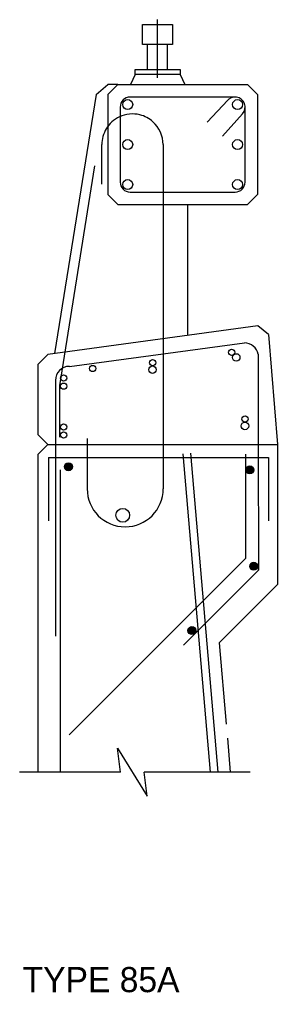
# Model space of a CAD drawing. Extents: x 25748.5 to 25802.9, y -3094.4 to -3056.4.
# Drawn here: x 25775.64 to 25777.79, y -3094.36 to -3086.25 of the extents above; entities that cross this region are included whole.
import ezdxf

# ---------------------------------------------------------------- set-up
doc = ezdxf.new("R2010")
doc.units = 0
for name, color, linetype in [('212 Leaders and Dim Lines', 7, 'Continuous'), ('213 Rebar', 7, 'Continuous'), ('222 Structural Steel', 7, 'Continuous'), ('border_NO-PLOT', 7, 'Continuous'), ('str_Concrete-A', 7, 'Continuous'), ('str_Reinforcement-B', 7, 'Continuous'), ('str_Reinforcement-C', 7, 'Continuous'), ('str_Reinforcement-E', 7, 'Continuous'), ('str_Reinforcement-F', 7, 'Continuous'), ('str_Reinforcement-I', 7, 'Continuous'), ('str_Reinforcement-J', 7, 'Continuous'), ('str_Reinforcement-M', 7, 'Continuous'), ('str_Reinforcement-N', 7, 'Continuous'), ('str_Reinforcement-O', 7, 'Continuous')]:
    doc.layers.add(name, color=color, linetype=linetype)

msp = doc.modelspace()

# ---------------------------------------------------------------- linework, layer by layer
at = {"layer": '212 Leaders and Dim Lines'}
msp.add_line((25776.7905, -3086.7341), (25776.7905, -3086.2471), dxfattribs=at)
at = {"layer": '213 Rebar'}
for p, q in [((25777.523, -3089.8714), (25777.523, -3090.7402)), ((25777.523, -3090.7402), (25776.0539, -3092.2094))]:
    msp.add_line(p, q, dxfattribs=at)
at = {"layer": '222 Structural Steel'}
for p, q in [((25776.7072, -3086.6647), (25776.7072, -3086.4564)), ((25776.8739, -3086.6647), (25776.8739, -3086.4564))]:
    msp.add_line(p, q, dxfattribs=at)
for points in [[(25776.6655, -3086.2897), (25776.9155, -3086.2897), (25776.9155, -3086.4564), (25776.6655, -3086.4564)], [(25776.603, -3086.6647), (25776.978, -3086.6647), (25776.978, -3086.7064), (25776.603, -3086.7064)]]:
    msp.add_lwpolyline(points, close=True, dxfattribs=at)
at = {"layer": 'str_Concrete-A'}
for p, q in [((25776.603, -3086.7064), (25776.5637, -3086.7897)), ((25776.978, -3086.7064), (25777.0174, -3086.7897)), ((25776.2774, -3086.8719), (25776.3744, -3086.7897)), ((25776.4577, -3086.7897), (25776.3744, -3086.7897)), ((25776.4577, -3086.7897), (25776.3744, -3086.8731)), ((25776.4577, -3086.7897), (25777.5411, -3086.7897)), ((25777.5411, -3086.7897), (25777.6244, -3086.8731)), ((25776.2774, -3086.8719), (25775.9318, -3089.0315)), ((25776.3744, -3086.8731), (25776.3744, -3087.7064)), ((25777.6244, -3086.8731), (25777.6244, -3087.7064)), ((25776.3744, -3087.7064), (25776.4577, -3087.7897)), ((25777.6244, -3087.7064), (25777.5411, -3087.7897)), ((25776.4577, -3087.7897), (25777.0411, -3087.7897)), ((25777.0411, -3087.7897), (25777.5411, -3087.7897)), ((25777.0411, -3087.7897), (25777.0411, -3088.8804)), ((25777.6261, -3088.8004), (25775.8744, -3089.0397)), ((25777.7156, -3088.8722), (25777.6261, -3088.8004)), ((25777.7156, -3088.8722), (25777.7911, -3089.7897)), ((25775.7911, -3089.1231), (25775.8744, -3089.0397)), ((25775.7911, -3089.1231), (25775.7911, -3089.7064)), ((25775.7911, -3089.7064), (25775.8744, -3089.7897)), ((25775.7911, -3089.8731), (25775.8744, -3089.7897)), ((25775.8709, -3089.7897), (25777.7911, -3089.7897)), ((25777.7911, -3089.7897), (25777.7911, -3090.9564)), ((25775.7911, -3089.8731), (25775.7911, -3092.5213)), ((25777.7911, -3090.9564), (25777.3043, -3091.4432)), ((25777.3043, -3091.4432), (25777.3624, -3092.1203)), ((25777.3724, -3092.2376), (25777.3968, -3092.5213)), ((25776.4797, -3092.5213), (25775.6381, -3092.5213)), ((25777.5618, -3092.5213), (25776.6797, -3092.5213))]:
    msp.add_line(p, q, dxfattribs=at)
msp.add_lwpolyline([(25776.4797, -3092.5213), (25776.4547, -3092.3213), (25776.7047, -3092.7213), (25776.6797, -3092.5213)], dxfattribs=at)
at = {"layer": 'str_Reinforcement-B'}
for p, q in [((25777.4369, -3086.8939), (25776.5619, -3086.8939)), ((25777.3762, -3086.9202), (25777.2046, -3087.1028)), ((25776.4786, -3086.9772), (25776.4786, -3087.6022)), ((25777.5202, -3087.6022), (25777.5202, -3086.9772)), ((25777.4988, -3087.0331), (25777.3313, -3087.2186)), ((25776.5619, -3087.6856), (25777.4369, -3087.6856))]:
    msp.add_line(p, q, dxfattribs=at)
for centre, start, end in [((25776.5619, -3086.9772), 90, 180), ((25777.4369, -3086.9772), 317.78265, 144.96367), ((25776.5619, -3087.6022), 180, 270), ((25777.4369, -3087.6022), 270, 0)]:
    msp.add_arc(centre, 0.0833, start, end, dxfattribs=at)
at = {"layer": 'str_Reinforcement-C'}
msp.add_line((25776.836, -3087.2897), (25776.836, -3089.0868), dxfattribs=at)
for centre, radius in [((25776.0471, -3089.975), 0.0334), ((25776.0471, -3089.975), 0.0317), ((25776.0471, -3089.975), 0.03), ((25776.0471, -3089.975), 0.0283), ((25776.0471, -3089.975), 0.0267), ((25776.0471, -3089.975), 0.025), ((25776.0471, -3089.975), 0.0233), ((25776.0471, -3089.975), 0.0217), ((25776.0471, -3089.975), 0.02), ((25776.0471, -3089.975), 0.0183), ((25776.0471, -3089.975), 0.0167), ((25776.0471, -3089.975), 0.015), ((25776.0471, -3089.975), 0.0133), ((25776.0471, -3089.975), 0.0117), ((25776.0471, -3089.975), 0.01), ((25776.0471, -3089.975), 0.00834), ((25776.0471, -3089.975), 0.00667), ((25777.5598, -3090.0019), 0.0334), ((25777.5598, -3090.0019), 0.0317), ((25777.5598, -3090.0019), 0.03), ((25777.5598, -3090.0019), 0.0283), ((25777.5598, -3090.0019), 0.0267), ((25777.5598, -3090.0019), 0.025), ((25777.5598, -3090.0019), 0.0233), ((25777.5598, -3090.0019), 0.0217), ((25777.5598, -3090.0019), 0.02), ((25777.5598, -3090.0019), 0.0183), ((25777.5598, -3090.0019), 0.0167), ((25777.5598, -3090.0019), 0.015), ((25777.5598, -3090.0019), 0.0133), ((25777.5598, -3090.0019), 0.0117), ((25777.5598, -3090.0019), 0.01), ((25777.5598, -3090.0019), 0.00834), ((25777.5598, -3090.0019), 0.00667), ((25777.5923, -3090.8047), 0.0334), ((25777.5923, -3090.8047), 0.0317), ((25777.5923, -3090.8047), 0.03), ((25777.5923, -3090.8047), 0.0283), ((25777.5923, -3090.8047), 0.0267), ((25777.5923, -3090.8047), 0.025), ((25777.5923, -3090.8047), 0.0233), ((25777.5923, -3090.8047), 0.0217), ((25777.5923, -3090.8047), 0.02), ((25777.5923, -3090.8047), 0.0183), ((25777.5923, -3090.8047), 0.0167), ((25777.5923, -3090.8047), 0.015), ((25777.5923, -3090.8047), 0.0133), ((25777.5923, -3090.8047), 0.0117), ((25777.5923, -3090.8047), 0.01), ((25777.5923, -3090.8047), 0.00834), ((25777.5923, -3090.8047), 0.00667), ((25777.077, -3091.3399), 0.0334), ((25777.077, -3091.3399), 0.0317), ((25777.077, -3091.3399), 0.03), ((25777.077, -3091.3399), 0.0283), ((25777.077, -3091.3399), 0.0267), ((25777.077, -3091.3399), 0.025), ((25777.077, -3091.3399), 0.0233), ((25777.077, -3091.3399), 0.0217), ((25777.077, -3091.3399), 0.02), ((25777.077, -3091.3399), 0.0183), ((25777.077, -3091.3399), 0.0167), ((25777.077, -3091.3399), 0.015), ((25777.077, -3091.3399), 0.0133), ((25777.077, -3091.3399), 0.0117), ((25777.077, -3091.3399), 0.01), ((25777.077, -3091.3399), 0.00834), ((25777.077, -3091.3399), 0.00667)]:
    msp.add_circle(centre, radius, dxfattribs=at)
for start, end in [(115.37693, 148.99728), (75.92807, 115.37693), (148.99728, 180), (0, 47.90906)]:
    msp.add_arc((25776.5808, -3087.2897), 0.2552, start, end, dxfattribs=at)
at = {"layer": 'str_Reinforcement-E'}
for centre in [(25776.5411, -3086.9564), (25777.4577, -3086.9564), (25776.5411, -3087.2897), (25777.4577, -3087.2897), (25776.5411, -3087.6231), (25777.4577, -3087.6231)]:
    msp.add_circle(centre, 0.0417, dxfattribs=at)
at = {"layer": 'str_Reinforcement-F'}
msp.add_circle((25776.0065, -3089.7108), 0.026, dxfattribs=at)
at = {"layer": 'str_Reinforcement-I'}
for p, q in [((25776.3256, -3087.6191), (25776.3256, -3087.2897)), ((25776.836, -3087.2897), (25776.836, -3090.1586)), ((25775.9737, -3089.2969), (25776.2664, -3087.4677)), ((25775.9737, -3089.7278), (25775.9737, -3089.2969)), ((25776.2043, -3089.7386), (25776.2043, -3090.1586))]:
    msp.add_line(p, q, dxfattribs=at)
for centre, radius, start, end in [((25776.5808, -3087.2897), 0.2552, 115.37693, 148.99728), ((25776.5808, -3087.2897), 0.2552, 75.92807, 115.37693), ((25776.5808, -3087.2897), 0.2552, 47.90906, 75.92807), ((25776.5808, -3087.2897), 0.2552, 148.99728, 180), ((25776.5808, -3087.2897), 0.2552, 0, 47.90906), ((25776.5201, -3090.1586), 0.3172, 180, 0)]:
    msp.add_arc(centre, radius, start, end, dxfattribs=at)
at = {"layer": 'str_Reinforcement-J'}
for p, q in [((25775.8796, -3089.8992), (25776.834, -3089.8992)), ((25775.8796, -3089.8992), (25775.8796, -3090.4259)), ((25776.834, -3089.8992), (25777.7164, -3089.8992)), ((25777.7164, -3089.8992), (25777.7164, -3090.4259))]:
    msp.add_line(p, q, dxfattribs=at)
at = {"layer": 'str_Reinforcement-M'}
for p, q in [((25776.0551, -3089.1384), (25777.5151, -3088.9435)), ((25777.6302, -3089.037), (25777.6302, -3089.77)), ((25775.9382, -3089.2553), (25775.9382, -3091.3884)), ((25777.6302, -3089.77), (25777.6316, -3090.8364)), ((25777.6314, -3090.8364), (25777.0057, -3091.4621))]:
    msp.add_line(p, q, dxfattribs=at)
for centre, start, end in [((25777.5151, -3089.0605), 11.59519, 90), ((25776.0551, -3089.2553), 90, 180)]:
    msp.add_arc(centre, 0.1169, start, end, dxfattribs=at)
at = {"layer": 'str_Reinforcement-N'}
for p, q in [((25777.0017, -3089.8674), (25777.2295, -3092.5213)), ((25777.0647, -3089.862), (25777.2929, -3092.5213)), ((25775.9803, -3092.5213), (25775.9803, -3090.0013))]:
    msp.add_line(p, q, dxfattribs=at)
at = {"layer": 'str_Reinforcement-O'}
for centre, radius in [((25777.4078, -3089.0213), 0.026), ((25776.7485, -3089.1082), 0.026), ((25777.4466, -3089.0639), 0.0312), ((25776.2492, -3089.1561), 0.026), ((25776.748, -3089.166), 0.0312), ((25776.0065, -3089.2356), 0.026), ((25776.0065, -3089.3036), 0.026), ((25777.5198, -3089.5771), 0.026), ((25776.0065, -3089.6428), 0.026), ((25777.5193, -3089.6349), 0.0312), ((25776.0065, -3089.7108), 0.026), ((25776.4995, -3090.3797), 0.0576)]:
    msp.add_circle(centre, radius, dxfattribs=at)

# ---------------------------------------------------------------- texts
at = {"layer": 'border_NO-PLOT'}
msp.add_text('TYPE 85A', height=0.20952, dxfattribs=at).set_placement((25775.6649, -3094.3543))

doc.saveas('drawing.dxf')
